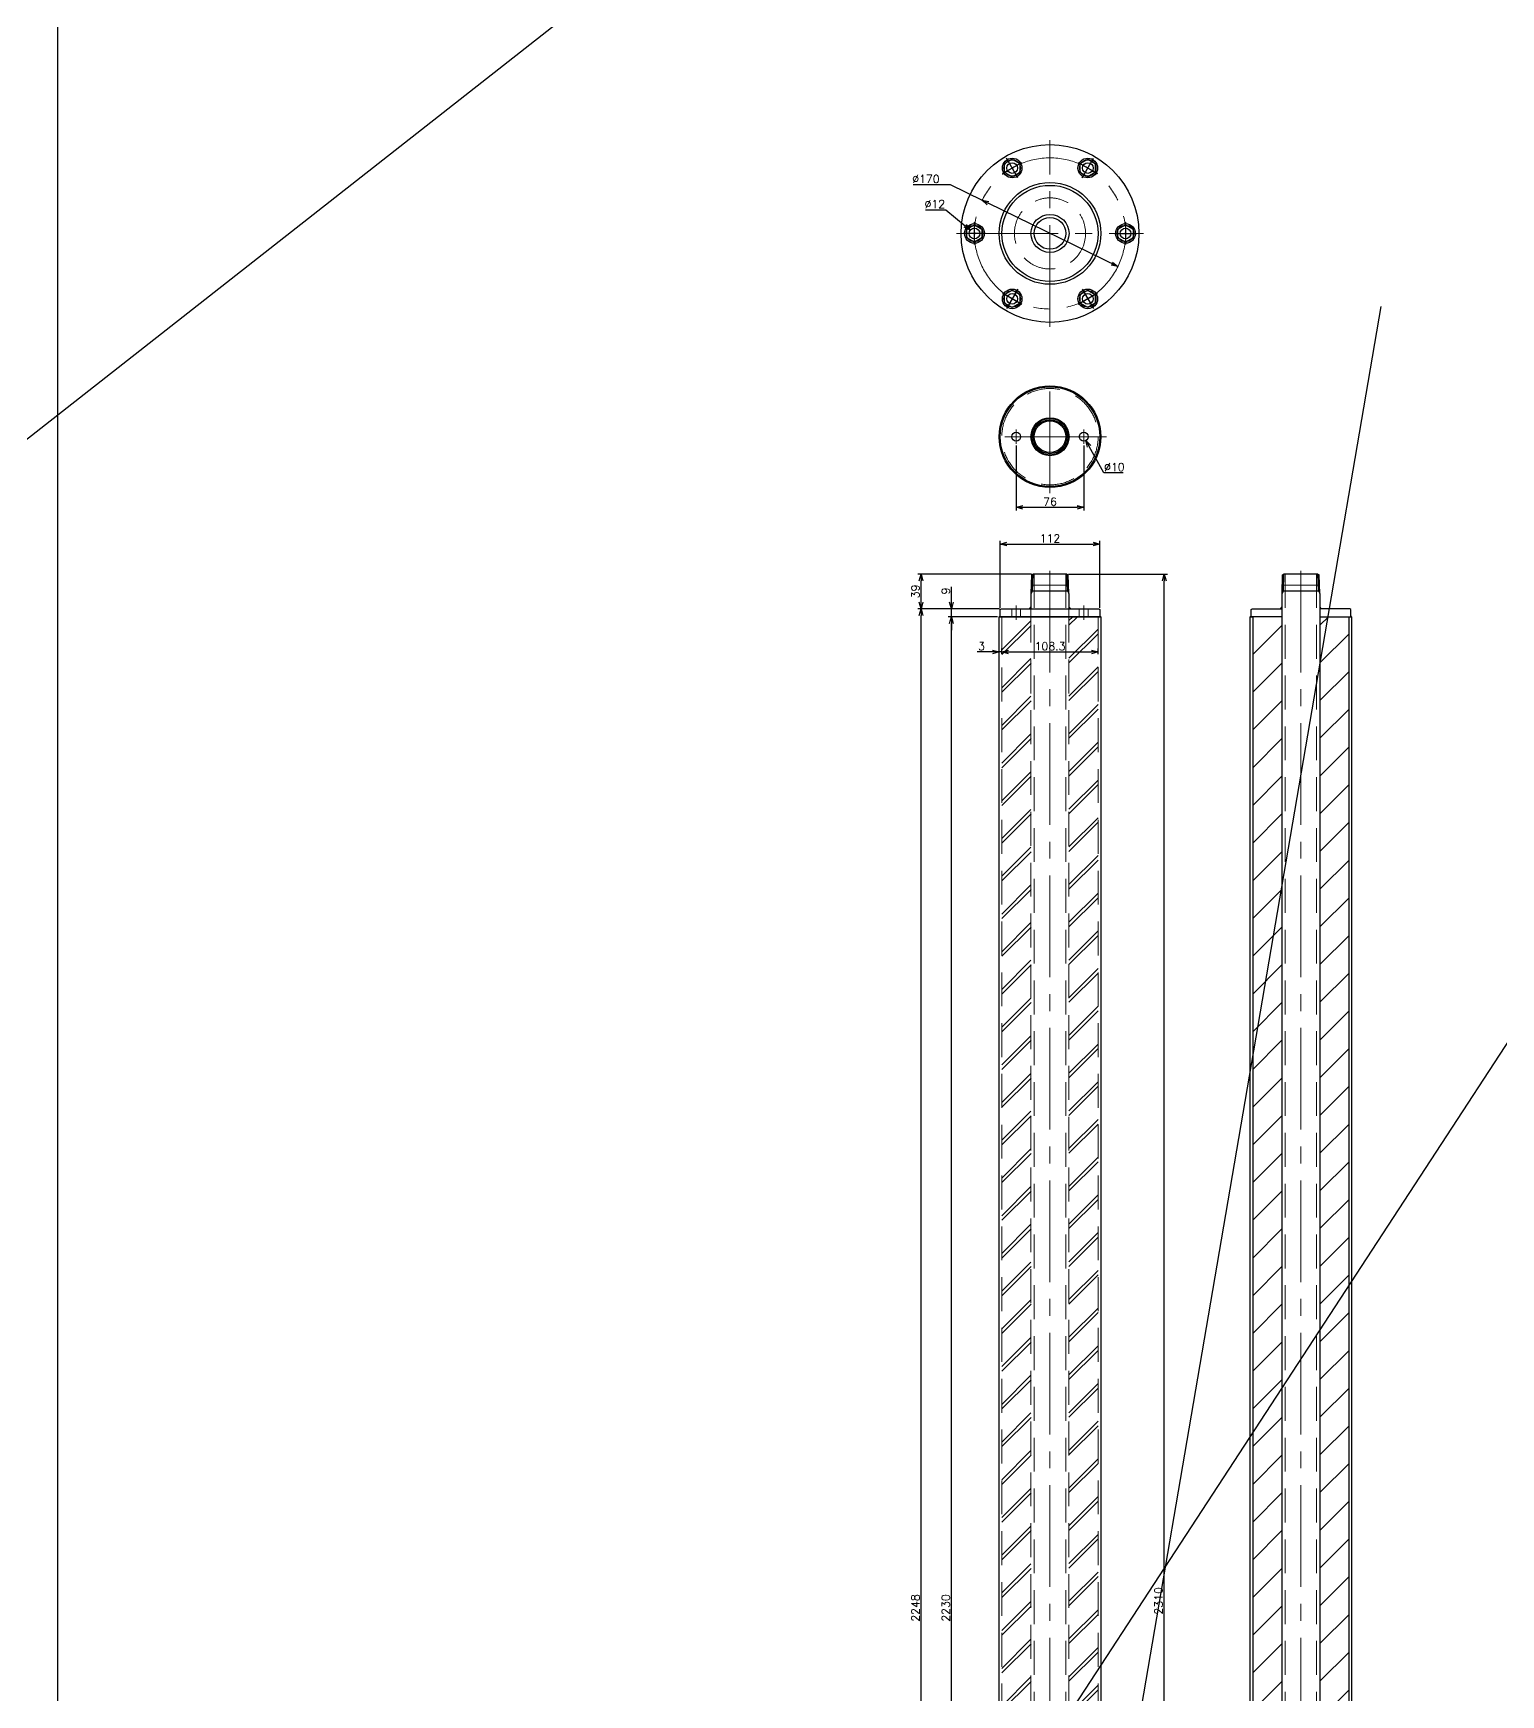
# Model space of a CAD drawing. Header units: millimetres. Extents: x -16130 to 36813, y -8099 to 27484.
# Drawn here: x -5176 to -3525, y 553 to 2422 of the extents above; entities that cross this region are included whole.
import ezdxf

# ---------------------------------------------------------------- set-up
doc = ezdxf.new("R2010")
doc.units = ezdxf.units.MM
doc.header["$LTSCALE"] = 6
doc.header["$PDMODE"] = 99
doc.header["$PDSIZE"] = 1
doc.linetypes.add('CENTER2', pattern=[28.575, 19.05, -3.175, 3.175, -3.175])
doc.linetypes.add('HIDDEN', pattern=[9.525, 6.35, -3.175])
for name, color, linetype, lineweight in [('04_HIDDEN', 2, 'HIDDEN', 13), ('05_CENTER', 4, 'CENTER2', 13), ('08_DIM', 3, 'Continuous', 13)]:
    doc.layers.add(name, color=color, linetype=linetype, lineweight=lineweight)
doc.layers.add('10_DRAFT', color=8, linetype='Continuous', lineweight=0, plot=False)
doc.styles.add('KSS_TXT', font='txt.shx', dxfattribs={"bigfont": 'extfont2.shx'})
doc.styles.add('KSS_TXT_L', font='txt.shx', dxfattribs={"height": 3, "bigfont": 'extfont2.shx'})
doc.dimstyles.new('KSS_DIM', dxfattribs={"dimtxt": 3, "dimasz": 2.5, "dimexe": 1.25, "dimexo": 0.625, "dimtad": 1, "dimdsep": 46, "dimtxsty": 'KSS_TXT', "dimblk": 'OPEN30', "dimcen": 0, "dimazin": 2, "dimtfac": 0.75, "dimtmove": 0, "dimatfit": 3, "dimldrblk": 'OPEN30', "dimfxl": 1, "dimtolj": 1, "dimarcsym": 0})
doc.dimstyles.new('KSS_DIM$3', dxfattribs={"dimtxt": 3, "dimasz": 2.5, "dimexe": 1.25, "dimexo": 0.625, "dimtad": 1, "dimtih": 1, "dimtoh": 1, "dimdsep": 46, "dimtxsty": 'KSS_TXT', "dimblk": 'OPEN30', "dimcen": 0, "dimazin": 2, "dimtfac": 0.75, "dimtofl": 0, "dimtmove": 0, "dimatfit": 3, "dimldrblk": 'OPEN30', "dimfxl": 1, "dimtolj": 1, "dimarcsym": 0})

# ---------------------------------------------------------------- blocks, each defined once
blk = doc.blocks.new('A$C734B563F_1_1')
h = blk.add_hatch()
h.set_pattern_fill('_USER', color=3, scale=30, angle=45, pattern_type=0)
h.set_pattern_definition([(45, (-12804.288, -4741.178), (-21.213203, 21.213203), [])])
h.paths.add_polyline_path([(54.1, 2236), (21.3, 2236), (21.3, 6), (54.1, 6)])
h.paths.add_polyline_path([(-21.4, 2236), (-54.2, 2236), (-54.2, 6), (-21.4, 6)])
at = {"color": 0}
for p, q in [((-21.2, 2261.9), (-20.6, 2283.2)), ((-19.1, 2284), (-20.6, 2283.2)), ((-19.7, 2264.9), (-19.1, 2284)), ((19.1, 2284), (-19.1, 2284)), ((19.7, 2264.9), (19.1, 2284)), ((19.1, 2284), (20.6, 2283.2)), ((21.2, 2261.9), (20.6, 2283.2)), ((-21.4, 2261.9), (-21.4, 2245)), ((-21.2, 2261.9), (-21.4, 2261.9)), ((-21.2, 2264.9), (21.2, 2264.9)), ((-19.7, 2264.9), (-21.2, 2261.9)), ((19.7, 2264.9), (21.2, 2261.9)), ((21.2, 2261.9), (21.3, 2261.9)), ((21.3, 2261.9), (21.3, 2245))]:
    blk.add_line(p, q, dxfattribs=at)
for points in [[(56, 2236), (-56, 2236), (-56, 2244), (-55, 2245), (55, 2245), (56, 2244)], [(-57.2, 2236), (57.1, 2236), (57.1, 6), (-57.2, 6)]]:
    blk.add_lwpolyline(points, close=True, dxfattribs=at)
at = {"layer": '04_HIDDEN'}
for p, q in [((-17.8, 2284), (-17.8, -26)), ((17.8, 2284), (17.8, -26)), ((-43, 2245), (-43, 2236)), ((-33, 2245), (-33, 2236)), ((-21.4, 2245), (-21.4, -6)), ((21.3, 2245), (21.3, -6)), ((33, 2245), (33, 2236)), ((43, 2245), (43, 2236)), ((-54.2, 2236), (-54.2, 6)), ((54.1, 2236), (54.1, 6))]:
    blk.add_line(p, q, dxfattribs=at)
at = {"layer": '05_CENTER'}
for p, q in [((0, 2287.7), (0, -29.9)), ((-38, 2232.4), (-38, 2248.4)), ((38, 2232.4), (38, 2248.4))]:
    blk.add_line(p, q, dxfattribs=at)
at = {"layer": '08_DIM'}
for p, q in [((-21.4, 2247), (-23.4, 2245)), ((21.3, 2247), (23.4, 2245))]:
    blk.add_line(p, q, dxfattribs=at)
at = {"layer": '08_DIM', "color": 3}
for points in [[(-21.4, 2245), (-21.4, 2247), (-21.4, 2247), (-23.4, 2245)], [(21.3, 2245), (21.3, 2247), (21.3, 2247), (23.4, 2245)]]:
    blk.add_lwpolyline(points, close=True, dxfattribs=at)
at = {"layer": '08_DIM'}
for points in [[(-56, 2236), (-57.2, 2236), (-57.2, 2236), (-56, 2237.1)], [(56, 2236), (57.1, 2236), (57.1, 2236), (56, 2237.1)]]:
    blk.add_lwpolyline(points, close=True, dxfattribs=at)
at = {"layer": '10_DRAFT'}
blk.add_line((-21, 2271.3), (21, 2271.3), dxfattribs=at)
blk = doc.blocks.new('_Open30')
at = {"color": 0, "linetype": 'ByBlock', "lineweight": -2}
for p, q in [((-1, 0.27), (0, 0)), ((0, 0), (-1, -0.27)), ((0, 0), (-1, 0))]:
    blk.add_line(p, q, dxfattribs=at)
blk = doc.blocks.new('*D1534')
at = {"layer": '08_DIM', "color": 0, "lineweight": -2, "transparency": 16777216}
for p, q in [((-4088.7, 1774.9), (-4180.5, 1774.9)), ((-4176.8, -465.6), (-4176.8, 1767.4)), ((-4133.7, -473.1), (-4180.5, -473.1))]:
    blk.add_line(p, q, dxfattribs=at)
at = {"layer": 'Defpoints', "color": 0, "transparency": 16777216}
for p in [(-4176.8, 1774.9), (-4086.8, 1774.9), (-4131.8, -473.1)]:
    blk.add_point(p, dxfattribs=at)
at = {"layer": '08_DIM', "color": 0, "lineweight": -2, "transparency": 16777216, "xscale": 7.5, "yscale": 7.5, "zscale": 7.5}
for p, rotation in [((-4176.8, 1774.9), 90), ((-4176.8, -473.1), 270)]:
    blk.add_blockref('_Open30', p, dxfattribs=dict(at, rotation=rotation))
at = {"layer": '08_DIM', "color": 0, "transparency": 16777216, "insert": (-4183.2, 650.9), "char_height": 9, "attachment_point": 5, "rotation": 90, "style": 'KSS_TXT'}
blk.add_mtext('\\A1;2248', dxfattribs=at)
blk = doc.blocks.new('*D1536')
at = {"layer": '08_DIM', "color": 0, "lineweight": -2, "transparency": 16777216}
for p, q in [((-4142.7, 1782.4), (-4142.7, 1799.7)), ((-4088.7, 1774.9), (-4146.5, 1774.9)), ((-4090.9, 1765.9), (-4146.5, 1765.9)), ((-4142.7, 1765.9), (-4142.7, 1774.9)), ((-4142.7, 1758.4), (-4142.7, 1750.9))]:
    blk.add_line(p, q, dxfattribs=at)
at = {"layer": 'Defpoints', "color": 0, "transparency": 16777216}
for p in [(-4142.7, 1774.9), (-4089, 1765.9), (-4086.8, 1774.9)]:
    blk.add_point(p, dxfattribs=at)
at = {"layer": '08_DIM', "color": 0, "lineweight": -2, "transparency": 16777216, "xscale": 7.5, "yscale": 7.5, "zscale": 7.5}
for p, rotation in [((-4142.7, 1774.9), 270), ((-4142.7, 1765.9), 90)]:
    blk.add_blockref('_Open30', p, dxfattribs=dict(at, rotation=rotation))
at = {"layer": '08_DIM', "color": 0, "transparency": 16777216, "insert": (-4149.1, 1794.8), "char_height": 9, "attachment_point": 5, "rotation": 90, "style": 'KSS_TXT'}
blk.add_mtext('\\A1;9', dxfattribs=at)
blk = doc.blocks.new('*D1537')
at = {"layer": '08_DIM', "color": 0, "lineweight": -2, "transparency": 16777216}
for p, q in [((-4087.8, 1775.8), (-4087.8, 1851.3)), ((-3975.8, 1775.8), (-3975.8, 1851.3)), ((-4080.3, 1847.6), (-3983.3, 1847.6))]:
    blk.add_line(p, q, dxfattribs=at)
at = {"layer": 'Defpoints', "color": 0, "transparency": 16777216}
for p in [(-3975.8, 1847.6), (-4087.8, 1773.9), (-3975.8, 1773.9)]:
    blk.add_point(p, dxfattribs=at)
at = {"layer": '08_DIM', "color": 0, "lineweight": -2, "transparency": 16777216, "xscale": 7.5, "yscale": 7.5, "zscale": 7.5, "rotation": 180}
blk.add_blockref('_Open30', (-4087.8, 1847.6), dxfattribs=at)
at = {"layer": '08_DIM', "color": 0, "lineweight": -2, "transparency": 16777216, "xscale": 7.5, "yscale": 7.5, "zscale": 7.5}
blk.add_blockref('_Open30', (-3975.8, 1847.6), dxfattribs=at)
at = {"layer": '08_DIM', "color": 0, "transparency": 16777216, "insert": (-4031.8, 1854), "char_height": 9, "attachment_point": 5, "style": 'KSS_TXT'}
blk.add_mtext('\\A1;112', dxfattribs=at)
blk = doc.blocks.new('*D1538')
at = {"layer": '08_DIM', "color": 0, "lineweight": -2, "transparency": 16777216}
for p, q in [((-4096.5, 1726.3), (-4113.7, 1726.3)), ((-4089, 1723.9), (-4089, 1730.1)), ((-4086, 1726.3), (-4089, 1726.3)), ((-4086, 1724), (-4086, 1730.1)), ((-4078.5, 1726.3), (-4071, 1726.3))]:
    blk.add_line(p, q, dxfattribs=at)
at = {"layer": 'Defpoints', "color": 0, "transparency": 16777216}
for p in [(-4089, 1726.3), (-4089, 1722), (-4086, 1722.1)]:
    blk.add_point(p, dxfattribs=at)
at = {"layer": '08_DIM', "color": 0, "lineweight": -2, "transparency": 16777216, "xscale": 7.5, "yscale": 7.5, "zscale": 7.5}
blk.add_blockref('_Open30', (-4089, 1726.3), dxfattribs=at)
at = {"layer": '08_DIM', "color": 0, "lineweight": -2, "transparency": 16777216, "xscale": 7.5, "yscale": 7.5, "zscale": 7.5, "rotation": 180}
blk.add_blockref('_Open30', (-4086, 1726.3), dxfattribs=at)
at = {"layer": '08_DIM', "color": 0, "transparency": 16777216, "insert": (-4108.9, 1732.7), "char_height": 9, "attachment_point": 5, "style": 'KSS_TXT'}
blk.add_mtext('\\A1;3', dxfattribs=at)
blk = doc.blocks.new('A$C74C77F61_1_1')
at = {"color": 0}
for p, q in [((-21.2, 2261.9), (-20.6, 2283.2)), ((-19.1, 2284), (-20.6, 2283.2)), ((-19.7, 2264.9), (-19.1, 2284)), ((19.1, 2284), (-19.1, 2284)), ((19.7, 2264.9), (19.1, 2284)), ((19.1, 2284), (20.6, 2283.2)), ((21.2, 2261.9), (20.6, 2283.2)), ((-21.4, 2261.9), (-21.4, -24)), ((-21.2, 2261.9), (-21.4, 2261.9)), ((-21.2, 2264.9), (21.2, 2264.9)), ((-19.7, 2264.9), (-21.2, 2261.9)), ((19.7, 2264.9), (21.2, 2261.9)), ((21.2, 2261.9), (21.3, 2261.9)), ((21.3, 2261.9), (21.3, -24)), ((-54.2, 2236), (-54.2, 6)), ((54.1, 2236), (54.1, 6))]:
    blk.add_line(p, q, dxfattribs=at)
for points in [[(-21.4, 2236), (-56, 2236), (-56, 2244), (-55, 2245), (-21.4, 2245)], [(21.3, 2236), (56, 2236), (56, 2244), (55, 2245), (21.3, 2245)]]:
    blk.add_lwpolyline(points, close=True, dxfattribs=at)
for points in [[(-54.2, 6), (-57.2, 6), (-57.2, 2236), (-54.2, 2236)], [(54.1, 2236), (57.1, 2236), (57.1, 6), (54.1, 6)]]:
    blk.add_lwpolyline(points, dxfattribs=at)
at = {"layer": '04_HIDDEN'}
for p, q in [((-17.8, 2284), (-17.8, -25)), ((17.7, 2284), (17.7, -25))]:
    blk.add_line(p, q, dxfattribs=at)
at = {"layer": '05_CENTER'}
blk.add_line((0, 2287.7), (0, -28.9), dxfattribs=at)
at = {"layer": '08_DIM'}
for p, q in [((-21.4, 2247), (-23.4, 2245)), ((21.3, 2247), (23.3, 2245))]:
    blk.add_line(p, q, dxfattribs=at)
at = {"layer": '08_DIM', "color": 3}
for points in [[(-21.4, 2245), (-21.4, 2247), (-21.4, 2247), (-23.4, 2245)], [(21.3, 2245), (21.3, 2247), (21.3, 2247), (23.3, 2245)]]:
    blk.add_lwpolyline(points, close=True, dxfattribs=at)
at = {"layer": '08_DIM'}
for points in [[(-56, 2237.1), (-56, 2237.1), (-57.2, 2236), (-56, 2236)], [(56, 2237.1), (56, 2237.1), (57.1, 2236), (56, 2236)]]:
    blk.add_lwpolyline(points, close=True, dxfattribs=at)
at = {"layer": '10_DRAFT'}
blk.add_line((-21, 2271.3), (21, 2271.3), dxfattribs=at)
blk = doc.blocks.new('A$C6C733369_1_1')
at = {"color": 0}
for centre, radius in [((0, 0), 57.2), ((0, 0), 56), ((0, 0), 21.4), ((0, 0), 20.6), ((0, 0), 19.1), ((-38, 0), 5), ((0, 0), 17.8), ((38, 0), 5)]:
    blk.add_circle(centre, radius, dxfattribs=at)
at = {"layer": '04_HIDDEN'}
blk.add_circle((0, 0), 54.2, dxfattribs=at)
at = {"layer": '05_CENTER'}
for p, q in [((0, -63.4), (0, 63.4)), ((63.4, 0), (-63.4, 0)), ((-38, -8), (-38, 8)), ((38, -8), (38, 8))]:
    blk.add_line(p, q, dxfattribs=at)
blk = doc.blocks.new('*D1908')
at = {"layer": '08_DIM', "color": 0, "lineweight": -2, "transparency": 16777216}
for p, q in [((-4086, 1724), (-4086, 1730.1)), ((-4078.5, 1726.3), (-3985.2, 1726.3)), ((-3977.7, 1723.9), (-3977.7, 1730.1))]:
    blk.add_line(p, q, dxfattribs=at)
at = {"layer": 'Defpoints', "color": 0, "transparency": 16777216}
for p in [(-4086, 1722.1), (-3977.7, 1726.3), (-3977.7, 1722)]:
    blk.add_point(p, dxfattribs=at)
at = {"layer": '08_DIM', "color": 0, "lineweight": -2, "transparency": 16777216, "xscale": 7.5, "yscale": 7.5, "zscale": 7.5, "rotation": 180}
blk.add_blockref('_Open30', (-4086, 1726.3), dxfattribs=at)
at = {"layer": '08_DIM', "color": 0, "lineweight": -2, "transparency": 16777216, "xscale": 7.5, "yscale": 7.5, "zscale": 7.5}
blk.add_blockref('_Open30', (-3977.7, 1726.3), dxfattribs=at)
at = {"layer": '08_DIM', "color": 0, "transparency": 16777216, "insert": (-4031.8, 1732.7), "char_height": 9, "attachment_point": 5, "style": 'KSS_TXT'}
blk.add_mtext('\\A1;108.3', dxfattribs=at)
blk = doc.blocks.new('*D2345')
at = {"layer": '08_DIM', "color": 0, "lineweight": -2, "transparency": 16777216}
for p, q in [((-4090.9, 1765.9), (-4146.5, 1765.9)), ((-4142.7, -456.6), (-4142.7, 1758.4)), ((-4132.7, -464.1), (-4146.5, -464.1))]:
    blk.add_line(p, q, dxfattribs=at)
at = {"layer": 'Defpoints', "color": 0, "transparency": 16777216}
for p in [(-4142.7, 1765.9), (-4089, 1765.9), (-4130.8, -464.1)]:
    blk.add_point(p, dxfattribs=at)
at = {"layer": '08_DIM', "color": 0, "lineweight": -2, "transparency": 16777216, "xscale": 7.5, "yscale": 7.5, "zscale": 7.5}
for p, rotation in [((-4142.7, 1765.9), 90), ((-4142.7, -464.1), 270)]:
    blk.add_blockref('_Open30', p, dxfattribs=dict(at, rotation=rotation))
at = {"layer": '08_DIM', "color": 0, "transparency": 16777216, "insert": (-4149.1, 650.9), "char_height": 9, "attachment_point": 5, "rotation": 90, "style": 'KSS_TXT'}
blk.add_mtext('\\A1;2230', dxfattribs=at)
blk = doc.blocks.new('*D3065')
at = {"layer": '08_DIM', "color": 0, "lineweight": -2, "transparency": 16777216}
for p, q in [((-4052.8, 1813.9), (-4180.5, 1813.9)), ((-4176.8, 1782.4), (-4176.8, 1806.4)), ((-4088.7, 1774.9), (-4180.5, 1774.9))]:
    blk.add_line(p, q, dxfattribs=at)
at = {"layer": 'Defpoints', "color": 0, "transparency": 16777216}
for p in [(-4176.8, 1813.9), (-4050.9, 1813.9), (-4086.8, 1774.9)]:
    blk.add_point(p, dxfattribs=at)
at = {"layer": '08_DIM', "color": 0, "lineweight": -2, "transparency": 16777216, "xscale": 7.5, "yscale": 7.5, "zscale": 7.5}
for p, rotation in [((-4176.8, 1813.9), 90), ((-4176.8, 1774.9), 270)]:
    blk.add_blockref('_Open30', p, dxfattribs=dict(at, rotation=rotation))
at = {"layer": '08_DIM', "color": 0, "transparency": 16777216, "insert": (-4183.2, 1794.4), "char_height": 9, "attachment_point": 5, "rotation": 90, "style": 'KSS_TXT'}
blk.add_mtext('\\A1;39', dxfattribs=at)
blk = doc.blocks.new('*D3070')
at = {"layer": '08_DIM', "color": 0, "lineweight": -2, "transparency": 16777216}
for p, q in [((-4010.9, 1813.9), (-3899.6, 1813.9)), ((-3903.3, -488.6), (-3903.3, 1806.4)), ((-4009.6, -496.1), (-3899.6, -496.1))]:
    blk.add_line(p, q, dxfattribs=at)
at = {"layer": 'Defpoints', "color": 0, "transparency": 16777216}
for p in [(-4012.8, 1813.9), (-3903.3, 1813.9), (-4011.5, -496.1)]:
    blk.add_point(p, dxfattribs=at)
at = {"layer": '08_DIM', "color": 0, "lineweight": -2, "transparency": 16777216, "xscale": 7.5, "yscale": 7.5, "zscale": 7.5}
for p, rotation in [((-3903.3, 1813.9), 90), ((-3903.3, -496.1), 270)]:
    blk.add_blockref('_Open30', p, dxfattribs=dict(at, rotation=rotation))
at = {"layer": '08_DIM', "color": 0, "transparency": 16777216, "insert": (-3909.7, 658.9), "char_height": 9, "attachment_point": 5, "rotation": 90, "style": 'KSS_TXT'}
blk.add_mtext('\\A1;2310', dxfattribs=at)
blk = doc.blocks.new('*D3081')
at = {"layer": '08_DIM', "color": 0, "lineweight": -2, "transparency": 16777216}
for p, q in [((-4069.8, 1958.5), (-4069.8, 1885.2)), ((-3993.8, 1958.5), (-3993.8, 1885.2)), ((-4062.3, 1889), (-4001.3, 1889))]:
    blk.add_line(p, q, dxfattribs=at)
at = {"layer": 'Defpoints', "color": 0, "transparency": 16777216}
for p in [(-4069.8, 1960.4), (-3993.8, 1960.4), (-3993.8, 1889)]:
    blk.add_point(p, dxfattribs=at)
at = {"layer": '08_DIM', "color": 0, "lineweight": -2, "transparency": 16777216, "xscale": 7.5, "yscale": 7.5, "zscale": 7.5, "rotation": 180}
blk.add_blockref('_Open30', (-4069.8, 1889), dxfattribs=at)
at = {"layer": '08_DIM', "color": 0, "lineweight": -2, "transparency": 16777216, "xscale": 7.5, "yscale": 7.5, "zscale": 7.5}
blk.add_blockref('_Open30', (-3993.8, 1889), dxfattribs=at)
at = {"layer": '08_DIM', "color": 0, "transparency": 16777216, "insert": (-4031.8, 1895.3), "char_height": 9, "attachment_point": 5, "style": 'KSS_TXT'}
blk.add_mtext('\\A1;76', dxfattribs=at)
blk = doc.blocks.new('*D3082')
at = {"layer": '08_DIM', "color": 0, "lineweight": -2, "transparency": 16777216}
for p, q in [((-3971.2, 1927.9), (-3987.7, 1957.5)), ((-3949.5, 1927.9), (-3971.2, 1927.9))]:
    blk.add_line(p, q, dxfattribs=at)
at = {"layer": 'Defpoints', "color": 0, "transparency": 16777216}
for p in [(-3996.3, 1972.8), (-3991.4, 1964)]:
    blk.add_point(p, dxfattribs=at)
at = {"layer": '08_DIM', "color": 0, "lineweight": -2, "transparency": 16777216, "xscale": 7.5, "yscale": 7.5, "zscale": 7.5, "rotation": 119.1411533390702}
blk.add_blockref('_Open30', (-3991.4, 1964), dxfattribs=at)
at = {"layer": '08_DIM', "color": 0, "transparency": 16777216, "insert": (-3959.4, 1934.2), "char_height": 9, "attachment_point": 5, "style": 'KSS_TXT'}
blk.add_mtext('\\A1;%%C10', dxfattribs=at)
blk = doc.blocks.new('A$C684686A9')
at = {"color": 0}
for centre, radius in [((0, 0), 100), ((-42.5, 73.6), 6), ((42.5, 73.6), 6), ((0, 0), 57.2), ((0, 0), 54.1), ((0, 0), 21.4), ((-85, 0), 6), ((0, 0), 17.8), ((85, 0), 6), ((-42.5, -73.6), 6), ((42.5, -73.6), 6)]:
    blk.add_circle(centre, radius, dxfattribs=at)
at = {"layer": '04_HIDDEN'}
blk.add_circle((0, 0), 40, dxfattribs=at)
at = {"layer": '05_CENTER'}
for p, q in [((0, -105), (0, 105)), ((-37.3, 64.6), (-47.7, 82.7)), ((37.3, 64.6), (47.7, 82.7)), ((-105, 0), (105, 0)), ((-74.5, 0), (-95.5, 0)), ((74.5, 0), (95.5, 0)), ((-37.3, -64.6), (-47.7, -82.7)), ((37.3, -64.6), (47.7, -82.7))]:
    blk.add_line(p, q, dxfattribs=at)
blk.add_circle((0, 0), 85, dxfattribs=at)
blk = doc.blocks.new('*D3175')
at = {"layer": '08_DIM', "color": 0, "linetype": 'ByBlock', "lineweight": -2, "transparency": 16777216}
for p, q in [((-4185.8, 2252), (-4144.2, 2252)), ((-4144.2, 2252), (-4108.2, 2234.4)), ((-3955.5, 2159.7), (-4101.5, 2231.1))]:
    blk.add_line(p, q, dxfattribs=at)
at = {"layer": 'Defpoints', "color": 0, "transparency": 16777216}
for p in [(-4108.2, 2234.4), (-3955.5, 2159.7)]:
    blk.add_point(p, dxfattribs=at)
at = {"layer": '08_DIM', "color": 0, "lineweight": -2, "transparency": 16777216, "xscale": 7.5, "yscale": 7.5, "zscale": 7.5}
for p, rotation in [((-4108.2, 2234.4), 153.9417759302254), ((-3955.5, 2159.7), 333.9417759302253)]:
    blk.add_blockref('_Open30', p, dxfattribs=dict(at, rotation=rotation))
at = {"layer": '08_DIM', "color": 0, "transparency": 16777216, "insert": (-4171.4, 2258.3), "char_height": 9, "attachment_point": 5, "style": 'KSS_TXT'}
blk.add_mtext('\\A1;%%C170', dxfattribs=at)
blk = doc.blocks.new('*D3176')
at = {"layer": '08_DIM', "color": 0, "lineweight": -2, "transparency": 16777216}
for p, q in [((-4171.9, 2223.7), (-4149, 2223.7)), ((-4149, 2223.7), (-4127.2, 2205.6))]:
    blk.add_line(p, q, dxfattribs=at)
at = {"layer": 'Defpoints', "color": 0, "transparency": 16777216}
for p in [(-4121.5, 2200.8), (-4112.2, 2193.2)]:
    blk.add_point(p, dxfattribs=at)
at = {"layer": '08_DIM', "color": 0, "lineweight": -2, "transparency": 16777216, "xscale": 7.5, "yscale": 7.5, "zscale": 7.5, "rotation": 320.3861928002711}
blk.add_blockref('_Open30', (-4121.5, 2200.8), dxfattribs=at)
at = {"layer": '08_DIM', "color": 0, "transparency": 16777216, "insert": (-4161.4, 2230), "char_height": 9, "attachment_point": 5, "style": 'KSS_TXT'}
blk.add_mtext('\\A1;%%C12', dxfattribs=at)
blk = doc.blocks.new('A$C491655AE_1_1_1_1')
at = {"color": 0, "linetype": 'CENTER2'}
for p, q in [((-12.6, 0), (12.6, 0)), ((0, -12.6), (0, 12.6))]:
    blk.add_line(p, q, dxfattribs=at)
at = {"color": 0}
for p, q in [((-9.8, 0), (-4.9, 8.5)), ((-4.9, -8.5), (-9.8, 0)), ((-4.9, 8.5), (4.9, 8.5)), ((4.9, 8.5), (9.8, 0)), ((9.8, 0), (4.9, -8.5)), ((4.9, -8.5), (-4.9, -8.5))]:
    blk.add_line(p, q, dxfattribs=at)
for radius in [11, 9.25]:
    blk.add_circle((0, 0), radius, dxfattribs=at)
at = {"layer": '10_DRAFT', "style": 'KSS_TXT_L'}
blk.add_text('BT-M10', height=0.3, dxfattribs=at).set_placement((-0.7, -0.5))

msp = doc.modelspace()

# ---------------------------------------------------------------- hatches: boundary and pattern name
h = msp.add_hatch()
h.set_pattern_fill('_USER', color=3, scale=30, angle=45, pattern_type=0)
h.set_pattern_definition([(45, (-37709.342, -5595.638), (-21.213203, 21.213203), [])])
h.paths.add_polyline_path([(-3977.6869, 1765.93022), (-4010.4869, 1765.93022), (-4010.4869, -464.06978), (-3977.6869, -464.06978)])
h.paths.add_polyline_path([(-4053.1869, 1765.93022), (-4085.9869, 1765.93022), (-4085.9869, -464.06978), (-4053.1869, -464.06978)])
h = msp.add_hatch()
h.set_pattern_fill('_USER', color=3, scale=30, angle=45, pattern_type=0)
h.set_pattern_definition([(45, (-37427.097, -5595.638), (-21.213203, 21.213203), [])])
h.paths.add_polyline_path([(-3695.44207, 1765.93022), (-3728.24207, 1765.93022), (-3728.24207, -464.06978), (-3695.44207, -464.06978)])
h.paths.add_polyline_path([(-3770.94207, 1765.93022), (-3803.74207, 1765.93022), (-3803.74207, -464.06978), (-3770.94207, -464.06978)])

# ---------------------------------------------------------------- linework, layer by layer
at = {"color": 2}
for p, q in [((-1466.0164, 4882.37819), (-14764.10563, -5554.72697)), ((-2112.40419, 3439.14606), (-5148.42613, -1211.29119)), ((-3659.65068, 2114.78532), (-4143.25225, -712.71496))]:
    msp.add_line(p, q, dxfattribs=at)
msp.add_lwpolyline([(-5148.42613, -1211.29119), (-2112.40419, -1211.29119), (-2112.40419, 3439.14606), (-5148.42613, 3439.14606)], close=True, dxfattribs=at)

# ---------------------------------------------------------------- block references
for name, p in [('A$C684686A9', (-4031.8369, 2197.01388)), ('A$C6C733369_1_1', (-4031.8369, 1968.39508)), ('A$C734B563F_1_1', (-4031.8369, -470.06978)), ('A$C74C77F61_1_1', (-3749.59207, -470.06978))]:
    msp.add_blockref(name, p)
for p, rotation in [((-4074.3369, 2270.62604), 30.00000000000001), ((-3989.3369, 2270.62604), 329.9999999999999), ((-4116.8369, 2197.01388), 90), ((-3946.8369, 2197.01388), 270), ((-4074.3369, 2123.40172), 150), ((-3989.3369, 2123.40172), 209.9999999999999)]:
    msp.add_blockref('A$C491655AE_1_1_1_1', p, dxfattribs=dict(rotation=rotation))

# ---------------------------------------------------------------- dimensions: what is measured, and where the dimension line sits
at = {"layer": '08_DIM', "color": 1}
for p1, p2, override, picture, middle in [((-3955.47732, 2159.67472), (-4108.19649, 2234.35305), {"dimscale": 3, "dimpost": '%%C<>', "dimtix": 1, "dimatfit": 2, "dimfxl": 1.2}, '*D3175', (-4171.40038, 2251.96474)), ((-4112.21475, 2193.18822), (-4121.45906, 2200.83954), {"dimscale": 3, "dimpost": '%%C<>'}, '*D3176', (-4161.39706, 2223.65283)), ((-3996.27172, 1972.76219), (-3991.40209, 1964.02796), {"dimscale": 3, "dimpost": '%%C<>'}, '*D3082', (-3959.42648, 1927.86316))]:
    dim = msp.add_diameter_dim_2p(p1=p1, p2=p2, dimstyle='KSS_DIM$3', override=override, dxfattribs=at)
    dim.commit()
    dim.dimension.update_dxf_attribs({"geometry": picture, "text_midpoint": middle, "dimtype": 163})
for base, p1, p2, picture, middle in [((-3993.8369, 1888.96365), (-4069.8369, 1960.39508), (-3993.8369, 1960.39508), '*D3081', (-4031.8369, 1895.33865)), ((-3975.8369, 1847.57835), (-4087.8369, 1773.93022), (-3975.8369, 1773.93022), '*D1537', (-4031.8369, 1853.95335))]:
    dim = msp.add_linear_dim(base=base, p1=p1, p2=p2, dimstyle='KSS_DIM', override={"dimscale": 3}, dxfattribs=at)
    dim.commit()
    dim.dimension.update_dxf_attribs({"geometry": picture, "text_midpoint": middle})
for base, p1, p2, angle, picture, middle in [((-4176.79889, 1813.93022), (-4086.8369, 1774.93022), (-4050.91603, 1813.93022), 270, '*D3065', (-4183.17389, 1794.43022)), ((-3903.34458, 1813.93022), (-4011.4869, -496.06978), (-4012.75778, 1813.93022), 270, '*D3070', (-3909.71958, 658.93022)), ((-4142.70613, 1774.93022), (-4088.9869, 1765.93022), (-4086.8369, 1774.93022), 90, '*D1536', (-4149.08113, 1794.80522)), ((-4176.79889, 1774.93022), (-4131.8369, -473.06978), (-4086.8369, 1774.93022), 90, '*D1534', (-4183.17389, 650.93022)), ((-4142.70613, 1765.93022), (-4130.8369, -464.06978), (-4088.9869, 1765.93022), 90, '*D2345', (-4149.08113, 650.93022))]:
    dim = msp.add_linear_dim(base=base, p1=p1, p2=p2, angle=angle, dimstyle='KSS_DIM', override={"dimscale": 3}, dxfattribs=at)
    dim.commit()
    dim.dimension.update_dxf_attribs({"geometry": picture, "text_midpoint": middle})
at = {"layer": '08_DIM'}
for base, p2, picture, middle in [((-4088.9869, 1726.31821), (-4088.9869, 1722.04632), '*D1538', (-4108.8619, 1732.69321)), ((-3977.6869, 1726.31821), (-3977.6869, 1722.04632), '*D1908', (-4031.8369, 1732.69321))]:
    dim = msp.add_linear_dim(base=base, p1=(-4085.9869, 1722.08152), p2=p2, dimstyle='KSS_DIM', override={"dimscale": 3}, dxfattribs=at)
    dim.commit()
    dim.dimension.update_dxf_attribs({"geometry": picture, "text_midpoint": middle})

doc.saveas('drawing.dxf')
